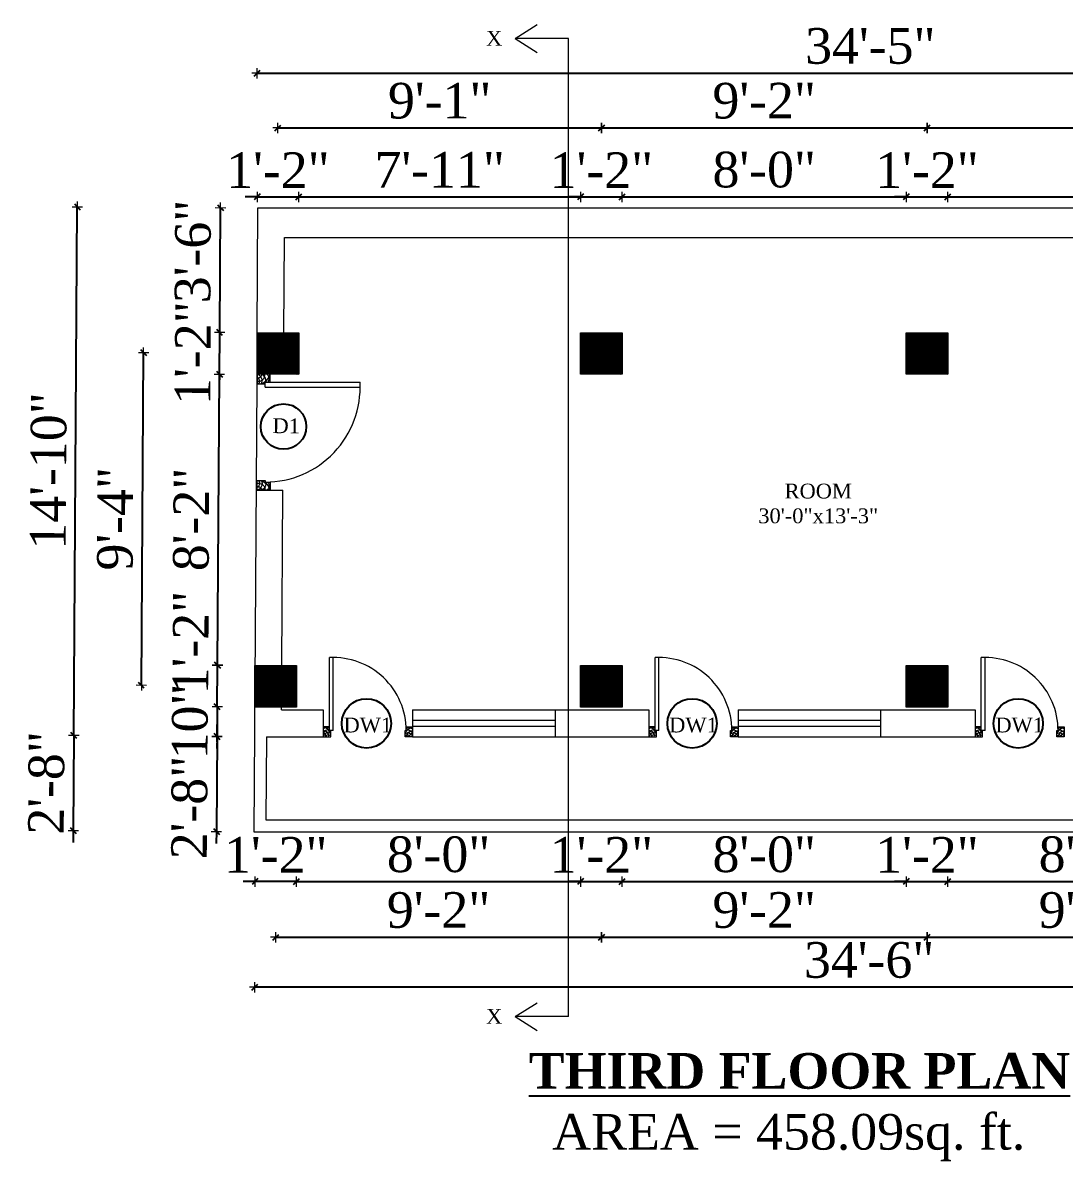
# Model space of a CAD drawing. Header units: inches. Extents: x 4069 to 291496, y -47643 to 12535.
# Drawn here: x 26283.9 to 26634.5, y 1336.8 to 1720 of the extents above; entities that cross this region are included whole.
import ezdxf

# ---------------------------------------------------------------- set-up
doc = ezdxf.new("R2010")
doc.units = ezdxf.units.IN
doc.header["$LTSCALE"] = 5
doc.header["$MEASUREMENT"] = 0
for name, color, linetype, lineweight in [('A-WALL', 7, 'Continuous', 9), ('Dimension', 7, 'Continuous', 18), ('DOOR', 62, 'Continuous', 0)]:
    doc.layers.add(name, color=color, linetype=linetype, lineweight=lineweight)
doc.layers.add('dim line', color=7, linetype='Continuous', lineweight=15, true_color=0xfab2b2)
doc.layers.add('TEXT', color=6, linetype='Continuous')
doc.layers.add('WALL', color=7, linetype='Continuous')
doc.styles.add('ordinary', font='times.ttf')
doc.dimstyles.new('Copy of 96', dxfattribs={"dimtxt": 7, "dimasz": 4, "dimexe": 0.5, "dimexo": 0.5, "dimgap": 3, "dimtad": 1, "dimdec": 1, "dimzin": 11, "dimdsep": 46, "dimlunit": 4, "dimtxsty": 'ordinary', "dimblk": 'OBLIQUE', "dimcen": 0.09, "dimse1": 1, "dimse2": 1, "dimclrt": 6, "dimazin": 0, "dimtfac": 1, "dimtdec": 1, "dimtix": 1, "dimtmove": 2, "dimatfit": 3, "dimldrblk": 'leader', "dimfxl": 0.5, "dimfxlon": 1, "dimtolj": 1, "dimtzin": 0, "dimarcsym": 0})
pattern_1 = [(45, (2049.63539, 0), (-0.08838834765, 0.08838834765), [])]

# ---------------------------------------------------------------- blocks, each defined once
blk = doc.blocks.new('A$C27B36B59')
at = {"layer": 'DOOR'}
for p, q in [((0, 4), (0, 0)), ((2.5, 4), (0, 4)), ((2.5, 2.5), (2.5, 4)), ((0, 0), (3, 0)), ((3, 2.5), (2.5, 2.5)), ((3, 0), (3, 2.5))]:
    blk.add_line(p, q, dxfattribs=at)
for centre, radius, start, end in [((-1.4, -0.54), 4.75, 22.1411, 72.838), ((1.34, 2.09), 1.64, 45.138, 144.8948), ((2.21, 0.3), 2.49, 83.3149, 152.658), ((0.13, 0.37), 2.05, 349.4875, 93.6805), ((1.96, -0.47), 2.01, 58.7447, 166.495), ((-0.06, 0.32), 1.13, 343.542, 86.947), ((2.08, -0.4), 1.17, 38.2816, 160.1519)]:
    blk.add_arc(centre, radius, start, end, dxfattribs=at)
blk = doc.blocks.new('D2')
at = {"layer": 'DOOR'}
for p, q in [((74473.95, 24047.59), (74473.95, 24018.09)), ((74473.95, 24047.59), (74475.45, 24047.59)), ((74475.45, 24047.59), (74475.45, 24018.13))]:
    blk.add_line(p, q, dxfattribs=at)
blk.add_arc((74473.95, 24047.59), 29.5, 180, 272.9146, dxfattribs=at)
at = {"layer": 'DOOR', "xscale": -1, "rotation": 180}
blk.add_blockref('A$C27B36B59', (74441.95, 24050.09), dxfattribs=at)
at = {"layer": 'DOOR', "rotation": 180}
blk.add_blockref('A$C27B36B59', (74477.95, 24050.09), dxfattribs=at)
blk = doc.blocks.new('oblique')
at = {"color": 0, "lineweight": -2}
blk.add_line((0.25, 0.25), (-0.25, -0.25), dxfattribs=at)
at = {"layer": 'dim line', "lineweight": 9}
for p, q in [((-0.4375, 0), (0.4375, 0)), ((0, 0.4375), (0, -0.4375))]:
    blk.add_line(p, q, dxfattribs=at)
blk = doc.blocks.new('*D407')
at = {"layer": 'A-WALL', "color": 0, "lineweight": -2, "ltscale": 50, "transparency": 16777216}
for p, q in [((26362.09, 1430.96), (26358.09, 1430.96)), ((26376.09, 1430.96), (26362.09, 1430.96)), ((26376.09, 1430.96), (26380.09, 1430.96))]:
    blk.add_line(p, q, dxfattribs=at)
at = {"layer": 'Defpoints', "color": 0, "ltscale": 50, "transparency": 16777216}
for p in [(26362.09, 1489.72, -58.17), (26376.09, 1489.72, -58.17), (26362.09, 1430.96)]:
    blk.add_point(p, dxfattribs=at)
at = {"layer": 'A-WALL', "color": 0, "lineweight": -2, "ltscale": 50, "transparency": 16777216, "xscale": 4, "yscale": 4, "zscale": 4}
blk.add_blockref('oblique', (26362.09, 1430.96), dxfattribs=at)
at = {"layer": 'A-WALL', "color": 0, "lineweight": -2, "ltscale": 50, "transparency": 16777216, "xscale": 4, "yscale": 4, "zscale": 4, "rotation": 180}
blk.add_blockref('oblique', (26376.09, 1430.96), dxfattribs=at)
at = {"layer": 'A-WALL', "color": 6, "ltscale": 50, "transparency": 16777216, "insert": (26369.09, 1439.96), "char_height": 12, "attachment_point": 5, "style": 'ordinary'}
blk.add_mtext('\\A1;1\'-2"', dxfattribs=at)
blk = doc.blocks.new('_OBLIQUE')
at = {"color": 0, "linetype": 'ByBlock'}
blk.add_line((-0.5, -0.5), (0.5, 0.5), dxfattribs=at)
blk = doc.blocks.new('leader')
at = {"layer": 'Dimension'}
for p, q in [((0, -4.328), (0, 4.328)), ((-4.424, 0), (4.424, 0))]:
    blk.add_line(p, q, dxfattribs=at)
blk = doc.blocks.new('*D408')
at = {"layer": 'A-WALL', "color": 0, "lineweight": -2, "ltscale": 5, "transparency": 16777216}
blk.add_line((26376.09, 1430.96), (26471.71, 1430.96), dxfattribs=at)
at = {"layer": 'Defpoints', "color": 0, "ltscale": 5, "transparency": 16777216}
for p in [(26376.09, 1489.72, -58.17), (26471.71, 1489.72, -58.17), (26471.71, 1430.96)]:
    blk.add_point(p, dxfattribs=at)
at = {"layer": 'A-WALL', "color": 0, "lineweight": -2, "ltscale": 5, "transparency": 16777216, "xscale": 4, "yscale": 4, "zscale": 4, "rotation": 180}
blk.add_blockref('oblique', (26376.09, 1430.96), dxfattribs=at)
at = {"layer": 'A-WALL', "color": 0, "lineweight": -2, "ltscale": 5, "transparency": 16777216, "xscale": 4, "yscale": 4, "zscale": 4}
blk.add_blockref('oblique', (26471.71, 1430.96), dxfattribs=at)
at = {"layer": 'A-WALL', "color": 6, "ltscale": 5, "transparency": 16777216, "insert": (26423.9, 1440.07), "char_height": 12, "attachment_point": 5, "style": 'ordinary'}
blk.add_mtext('\\A1;8\'-0"', dxfattribs=at)
blk = doc.blocks.new('*D409')
at = {"layer": 'A-WALL', "color": 0, "lineweight": -2, "ltscale": 5, "transparency": 16777216}
for p, q in [((26471.71, 1430.96), (26467.71, 1430.96)), ((26471.71, 1430.96), (26485.71, 1430.96)), ((26485.71, 1430.96), (26489.71, 1430.96))]:
    blk.add_line(p, q, dxfattribs=at)
at = {"layer": 'Defpoints', "color": 0, "ltscale": 5, "transparency": 16777216}
for p in [(26471.71, 1489.72, -58.17), (26485.71, 1489.72, -58.17), (26485.71, 1430.96)]:
    blk.add_point(p, dxfattribs=at)
at = {"layer": 'A-WALL', "color": 0, "lineweight": -2, "ltscale": 5, "transparency": 16777216, "xscale": 4, "yscale": 4, "zscale": 4}
blk.add_blockref('oblique', (26471.71, 1430.96), dxfattribs=at)
at = {"layer": 'A-WALL', "color": 0, "lineweight": -2, "ltscale": 5, "transparency": 16777216, "xscale": 4, "yscale": 4, "zscale": 4, "rotation": 180}
blk.add_blockref('oblique', (26485.71, 1430.96), dxfattribs=at)
at = {"layer": 'A-WALL', "color": 6, "ltscale": 5, "transparency": 16777216, "insert": (26478.71, 1439.96), "char_height": 12, "attachment_point": 5, "style": 'ordinary'}
blk.add_mtext('\\A1;1\'-2"', dxfattribs=at)
blk = doc.blocks.new('*D410')
at = {"layer": 'A-WALL', "color": 0, "lineweight": -2, "ltscale": 5, "transparency": 16777216}
blk.add_line((26485.71, 1430.96), (26581.33, 1430.96), dxfattribs=at)
at = {"layer": 'Defpoints', "color": 0, "ltscale": 5, "transparency": 16777216}
for p in [(26485.71, 1489.72, -58.17), (26581.33, 1489.72, -58.17), (26581.33, 1430.96)]:
    blk.add_point(p, dxfattribs=at)
at = {"layer": 'A-WALL', "color": 0, "lineweight": -2, "ltscale": 5, "transparency": 16777216, "xscale": 4, "yscale": 4, "zscale": 4, "rotation": 180}
blk.add_blockref('oblique', (26485.71, 1430.96), dxfattribs=at)
at = {"layer": 'A-WALL', "color": 0, "lineweight": -2, "ltscale": 5, "transparency": 16777216, "xscale": 4, "yscale": 4, "zscale": 4}
blk.add_blockref('oblique', (26581.33, 1430.96), dxfattribs=at)
at = {"layer": 'A-WALL', "color": 6, "ltscale": 5, "transparency": 16777216, "insert": (26533.52, 1440.07), "char_height": 12, "attachment_point": 5, "style": 'ordinary'}
blk.add_mtext('\\A1;8\'-0"', dxfattribs=at)
blk = doc.blocks.new('*D411')
at = {"layer": 'A-WALL', "color": 0, "lineweight": -2, "ltscale": 5, "transparency": 16777216}
for p, q in [((26581.33, 1430.96), (26577.33, 1430.96)), ((26581.33, 1430.96), (26595.33, 1430.96)), ((26595.33, 1430.96), (26599.33, 1430.96))]:
    blk.add_line(p, q, dxfattribs=at)
at = {"layer": 'Defpoints', "color": 0, "ltscale": 5, "transparency": 16777216}
for p in [(26581.33, 1489.72, -58.17), (26595.33, 1489.72, -58.17), (26595.33, 1430.96)]:
    blk.add_point(p, dxfattribs=at)
at = {"layer": 'A-WALL', "color": 0, "lineweight": -2, "ltscale": 5, "transparency": 16777216, "xscale": 4, "yscale": 4, "zscale": 4}
blk.add_blockref('oblique', (26581.33, 1430.96), dxfattribs=at)
at = {"layer": 'A-WALL', "color": 0, "lineweight": -2, "ltscale": 5, "transparency": 16777216, "xscale": 4, "yscale": 4, "zscale": 4, "rotation": 180}
blk.add_blockref('oblique', (26595.33, 1430.96), dxfattribs=at)
at = {"layer": 'A-WALL', "color": 6, "ltscale": 5, "transparency": 16777216, "insert": (26588.33, 1439.96), "char_height": 12, "attachment_point": 5, "style": 'ordinary'}
blk.add_mtext('\\A1;1\'-2"', dxfattribs=at)
blk = doc.blocks.new('*D412')
at = {"layer": 'A-WALL', "color": 0, "lineweight": -2, "ltscale": 5, "transparency": 16777216}
blk.add_line((26595.33, 1430.96), (26691.33, 1430.96), dxfattribs=at)
at = {"layer": 'Defpoints', "color": 0, "ltscale": 5, "transparency": 16777216}
for p in [(26595.33, 1489.72, -58.17), (26691.33, 1489.72), (26691.33, 1430.96)]:
    blk.add_point(p, dxfattribs=at)
at = {"layer": 'A-WALL', "color": 0, "lineweight": -2, "ltscale": 5, "transparency": 16777216, "xscale": 4, "yscale": 4, "zscale": 4, "rotation": 180}
blk.add_blockref('oblique', (26595.33, 1430.96), dxfattribs=at)
at = {"layer": 'A-WALL', "color": 0, "lineweight": -2, "ltscale": 5, "transparency": 16777216, "xscale": 4, "yscale": 4, "zscale": 4}
blk.add_blockref('oblique', (26691.33, 1430.96), dxfattribs=at)
at = {"layer": 'A-WALL', "color": 6, "ltscale": 5, "transparency": 16777216, "insert": (26643.33, 1440.07), "char_height": 12, "attachment_point": 5, "style": 'ordinary'}
blk.add_mtext('\\A1;8\'-0"', dxfattribs=at)
blk = doc.blocks.new('*D386')
at = {"layer": 'A-WALL', "color": 0, "lineweight": -2, "ltscale": 5, "transparency": 16777216}
blk.add_line((26369.09, 1412.21), (26478.71, 1412.21), dxfattribs=at)
at = {"layer": 'Defpoints', "color": 0, "ltscale": 5, "transparency": 16777216}
for p in [(26369.09, 1496.72, -58.17), (26478.71, 1496.72, -58.17), (26478.71, 1412.21)]:
    blk.add_point(p, dxfattribs=at)
at = {"layer": 'A-WALL', "color": 0, "lineweight": -2, "ltscale": 5, "transparency": 16777216, "xscale": 4, "yscale": 4, "zscale": 4, "rotation": 180}
blk.add_blockref('oblique', (26369.09, 1412.21), dxfattribs=at)
at = {"layer": 'A-WALL', "color": 0, "lineweight": -2, "ltscale": 5, "transparency": 16777216, "xscale": 4, "yscale": 4, "zscale": 4}
blk.add_blockref('oblique', (26478.71, 1412.21), dxfattribs=at)
at = {"layer": 'A-WALL', "color": 6, "ltscale": 5, "transparency": 16777216, "insert": (26423.9, 1421.33), "char_height": 12, "attachment_point": 5, "style": 'ordinary'}
blk.add_mtext('\\A1;9\'-2"', dxfattribs=at)
blk = doc.blocks.new('*D414')
at = {"layer": 'A-WALL', "color": 0, "lineweight": -2, "ltscale": 5, "transparency": 16777216}
blk.add_line((26478.71, 1412.21), (26588.33, 1412.21), dxfattribs=at)
at = {"layer": 'Defpoints', "color": 0, "ltscale": 5, "transparency": 16777216}
for p in [(26478.71, 1496.72, -58.17), (26588.33, 1496.72, -58.17), (26588.33, 1412.21)]:
    blk.add_point(p, dxfattribs=at)
at = {"layer": 'A-WALL', "color": 0, "lineweight": -2, "ltscale": 5, "transparency": 16777216, "xscale": 4, "yscale": 4, "zscale": 4, "rotation": 180}
blk.add_blockref('oblique', (26478.71, 1412.21), dxfattribs=at)
at = {"layer": 'A-WALL', "color": 0, "lineweight": -2, "ltscale": 5, "transparency": 16777216, "xscale": 4, "yscale": 4, "zscale": 4}
blk.add_blockref('oblique', (26588.33, 1412.21), dxfattribs=at)
at = {"layer": 'A-WALL', "color": 6, "ltscale": 5, "transparency": 16777216, "insert": (26533.52, 1421.33), "char_height": 12, "attachment_point": 5, "style": 'ordinary'}
blk.add_mtext('\\A1;9\'-2"', dxfattribs=at)
blk = doc.blocks.new('*D415')
at = {"layer": 'A-WALL', "color": 0, "lineweight": -2, "ltscale": 5, "transparency": 16777216}
blk.add_line((26588.33, 1412.21), (26698.33, 1412.21), dxfattribs=at)
at = {"layer": 'Defpoints', "color": 0, "ltscale": 5, "transparency": 16777216}
for p in [(26588.33, 1496.72, -58.17), (26698.33, 1496.72, -58.17), (26698.33, 1412.21)]:
    blk.add_point(p, dxfattribs=at)
at = {"layer": 'A-WALL', "color": 0, "lineweight": -2, "ltscale": 5, "transparency": 16777216, "xscale": 4, "yscale": 4, "zscale": 4, "rotation": 180}
blk.add_blockref('oblique', (26588.33, 1412.21), dxfattribs=at)
at = {"layer": 'A-WALL', "color": 0, "lineweight": -2, "ltscale": 5, "transparency": 16777216, "xscale": 4, "yscale": 4, "zscale": 4}
blk.add_blockref('oblique', (26698.33, 1412.21), dxfattribs=at)
at = {"layer": 'A-WALL', "color": 6, "ltscale": 5, "transparency": 16777216, "insert": (26643.33, 1421.33), "char_height": 12, "attachment_point": 5, "style": 'ordinary'}
blk.add_mtext('\\A1;9\'-2"', dxfattribs=at)
blk = doc.blocks.new('*D387')
at = {"layer": 'A-WALL', "color": 0, "lineweight": -2, "ltscale": 5, "transparency": 16777216}
blk.add_line((26775.67, 1395.4), (26362, 1395.4), dxfattribs=at)
at = {"layer": 'Defpoints', "color": 0, "ltscale": 5, "transparency": 16777216}
for p in [(26775.67, 1600.06, -58), (26362, 1489.72, -58.17), (26362, 1395.4)]:
    blk.add_point(p, dxfattribs=at)
at = {"layer": 'A-WALL', "color": 0, "lineweight": -2, "ltscale": 5, "transparency": 16777216, "xscale": 4, "yscale": 4, "zscale": 4, "rotation": 180}
blk.add_blockref('oblique', (26362, 1395.4), dxfattribs=at)
at = {"layer": 'A-WALL', "color": 0, "lineweight": -2, "ltscale": 5, "transparency": 16777216, "xscale": 4, "yscale": 4, "zscale": 4}
blk.add_blockref('oblique', (26775.67, 1395.4), dxfattribs=at)
at = {"layer": 'A-WALL', "color": 6, "ltscale": 5, "transparency": 16777216, "insert": (26568.84, 1404.51), "char_height": 12, "attachment_point": 5, "style": 'ordinary'}
blk.add_mtext('\\A1;34\'-6"', dxfattribs=at)
blk = doc.blocks.new('*D416')
at = {"layer": 'A-WALL', "color": 0, "lineweight": -2, "ltscale": 50, "transparency": 16777216}
for p, q in [((26362.82, 1661.43), (26358.82, 1661.43)), ((26362.82, 1661.43), (26376.82, 1661.43)), ((26376.82, 1661.43), (26380.82, 1661.43))]:
    blk.add_line(p, q, dxfattribs=at)
at = {"layer": 'Defpoints', "color": 0, "ltscale": 50, "transparency": 16777216}
for p in [(26376.82, 1661.43), (26362.82, 1615.72, -58.17), (26376.82, 1615.72, -58.17)]:
    blk.add_point(p, dxfattribs=at)
at = {"layer": 'A-WALL', "color": 0, "lineweight": -2, "ltscale": 50, "transparency": 16777216, "xscale": 4, "yscale": 4, "zscale": 4}
blk.add_blockref('oblique', (26362.82, 1661.43), dxfattribs=at)
at = {"layer": 'A-WALL', "color": 0, "lineweight": -2, "ltscale": 50, "transparency": 16777216, "xscale": 4, "yscale": 4, "zscale": 4, "rotation": 180}
blk.add_blockref('oblique', (26376.82, 1661.43), dxfattribs=at)
at = {"layer": 'A-WALL', "color": 6, "ltscale": 50, "transparency": 16777216, "insert": (26369.82, 1670.43), "char_height": 12, "attachment_point": 5, "style": 'ordinary'}
blk.add_mtext('\\A1;1\'-2"', dxfattribs=at)
blk = doc.blocks.new('*D417')
at = {"layer": 'A-WALL', "color": 0, "lineweight": -2, "ltscale": 5, "transparency": 16777216}
blk.add_line((26376.82, 1661.43), (26471.71, 1661.43), dxfattribs=at)
at = {"layer": 'Defpoints', "color": 0, "ltscale": 5, "transparency": 16777216}
for p in [(26471.71, 1661.43), (26376.82, 1615.72, -58.17), (26471.71, 1615.72, -58.17)]:
    blk.add_point(p, dxfattribs=at)
at = {"layer": 'A-WALL', "color": 0, "lineweight": -2, "ltscale": 5, "transparency": 16777216, "xscale": 4, "yscale": 4, "zscale": 4, "rotation": 180}
blk.add_blockref('oblique', (26376.82, 1661.43), dxfattribs=at)
at = {"layer": 'A-WALL', "color": 0, "lineweight": -2, "ltscale": 5, "transparency": 16777216, "xscale": 4, "yscale": 4, "zscale": 4}
blk.add_blockref('oblique', (26471.71, 1661.43), dxfattribs=at)
at = {"layer": 'A-WALL', "color": 6, "ltscale": 5, "transparency": 16777216, "insert": (26424.27, 1670.55), "char_height": 12, "attachment_point": 5, "style": 'ordinary'}
blk.add_mtext('\\A1;7\'-11"', dxfattribs=at)
blk = doc.blocks.new('*D388')
at = {"layer": 'A-WALL', "color": 0, "lineweight": -2, "ltscale": 5, "transparency": 16777216}
for p, q in [((26471.71, 1661.43), (26467.71, 1661.43)), ((26471.71, 1661.43), (26485.71, 1661.43)), ((26485.71, 1661.43), (26489.71, 1661.43))]:
    blk.add_line(p, q, dxfattribs=at)
at = {"layer": 'Defpoints', "color": 0, "ltscale": 5, "transparency": 16777216}
for p in [(26485.71, 1661.43), (26471.71, 1615.72, -58.17), (26485.71, 1615.72, -58.17)]:
    blk.add_point(p, dxfattribs=at)
at = {"layer": 'A-WALL', "color": 0, "lineweight": -2, "ltscale": 5, "transparency": 16777216, "xscale": 4, "yscale": 4, "zscale": 4}
blk.add_blockref('oblique', (26471.71, 1661.43), dxfattribs=at)
at = {"layer": 'A-WALL', "color": 0, "lineweight": -2, "ltscale": 5, "transparency": 16777216, "xscale": 4, "yscale": 4, "zscale": 4, "rotation": 180}
blk.add_blockref('oblique', (26485.71, 1661.43), dxfattribs=at)
at = {"layer": 'A-WALL', "color": 6, "ltscale": 5, "transparency": 16777216, "insert": (26478.71, 1670.43), "char_height": 12, "attachment_point": 5, "style": 'ordinary'}
blk.add_mtext('\\A1;1\'-2"', dxfattribs=at)
blk = doc.blocks.new('*D418')
at = {"layer": 'A-WALL', "color": 0, "lineweight": -2, "ltscale": 5, "transparency": 16777216}
blk.add_line((26485.71, 1661.43), (26581.33, 1661.43), dxfattribs=at)
at = {"layer": 'Defpoints', "color": 0, "ltscale": 5, "transparency": 16777216}
for p in [(26581.33, 1661.43), (26485.71, 1615.72, -58.17), (26581.33, 1615.72, -58.17)]:
    blk.add_point(p, dxfattribs=at)
at = {"layer": 'A-WALL', "color": 0, "lineweight": -2, "ltscale": 5, "transparency": 16777216, "xscale": 4, "yscale": 4, "zscale": 4, "rotation": 180}
blk.add_blockref('oblique', (26485.71, 1661.43), dxfattribs=at)
at = {"layer": 'A-WALL', "color": 0, "lineweight": -2, "ltscale": 5, "transparency": 16777216, "xscale": 4, "yscale": 4, "zscale": 4}
blk.add_blockref('oblique', (26581.33, 1661.43), dxfattribs=at)
at = {"layer": 'A-WALL', "color": 6, "ltscale": 5, "transparency": 16777216, "insert": (26533.52, 1670.53), "char_height": 12, "attachment_point": 5, "style": 'ordinary'}
blk.add_mtext('\\A1;8\'-0"', dxfattribs=at)
blk = doc.blocks.new('*D419')
at = {"layer": 'A-WALL', "color": 0, "lineweight": -2, "ltscale": 5, "transparency": 16777216}
for p, q in [((26581.33, 1661.43), (26577.33, 1661.43)), ((26581.33, 1661.43), (26595.33, 1661.43)), ((26595.33, 1661.43), (26599.33, 1661.43))]:
    blk.add_line(p, q, dxfattribs=at)
at = {"layer": 'Defpoints', "color": 0, "ltscale": 5, "transparency": 16777216}
for p in [(26595.33, 1661.43), (26581.33, 1615.72, -58.17), (26595.33, 1615.72, -58.17)]:
    blk.add_point(p, dxfattribs=at)
at = {"layer": 'A-WALL', "color": 0, "lineweight": -2, "ltscale": 5, "transparency": 16777216, "xscale": 4, "yscale": 4, "zscale": 4}
blk.add_blockref('oblique', (26581.33, 1661.43), dxfattribs=at)
at = {"layer": 'A-WALL', "color": 0, "lineweight": -2, "ltscale": 5, "transparency": 16777216, "xscale": 4, "yscale": 4, "zscale": 4, "rotation": 180}
blk.add_blockref('oblique', (26595.33, 1661.43), dxfattribs=at)
at = {"layer": 'A-WALL', "color": 6, "ltscale": 5, "transparency": 16777216, "insert": (26588.33, 1670.43), "char_height": 12, "attachment_point": 5, "style": 'ordinary'}
blk.add_mtext('\\A1;1\'-2"', dxfattribs=at)
blk = doc.blocks.new('*D389')
at = {"layer": 'A-WALL', "color": 0, "lineweight": -2, "ltscale": 5, "transparency": 16777216}
blk.add_line((26595.33, 1661.43), (26733.79, 1661.43), dxfattribs=at)
at = {"layer": 'Defpoints', "color": 0, "ltscale": 5, "transparency": 16777216}
for p in [(26733.79, 1661.43), (26595.33, 1615.72, -58.17), (26733.79, 1615.72, -58.17)]:
    blk.add_point(p, dxfattribs=at)
at = {"layer": 'A-WALL', "color": 0, "lineweight": -2, "ltscale": 5, "transparency": 16777216, "xscale": 4, "yscale": 4, "zscale": 4, "rotation": 180}
blk.add_blockref('oblique', (26595.33, 1661.43), dxfattribs=at)
at = {"layer": 'A-WALL', "color": 0, "lineweight": -2, "ltscale": 5, "transparency": 16777216, "xscale": 4, "yscale": 4, "zscale": 4}
blk.add_blockref('oblique', (26733.79, 1661.43), dxfattribs=at)
at = {"layer": 'A-WALL', "color": 6, "ltscale": 5, "transparency": 16777216, "insert": (26664.56, 1670.53), "char_height": 12, "attachment_point": 5, "style": 'ordinary'}
blk.add_mtext('\\A1;11\'-6"', dxfattribs=at)
blk = doc.blocks.new('*D390')
at = {"layer": 'A-WALL', "color": 0, "lineweight": -2, "ltscale": 5, "transparency": 16777216}
blk.add_line((26369.82, 1684.62), (26478.71, 1684.62), dxfattribs=at)
at = {"layer": 'Defpoints', "color": 0, "ltscale": 5, "transparency": 16777216}
for p in [(26478.71, 1684.62), (26369.82, 1608.72, -58.17), (26478.71, 1608.72, -58.17)]:
    blk.add_point(p, dxfattribs=at)
at = {"layer": 'A-WALL', "color": 0, "lineweight": -2, "ltscale": 5, "transparency": 16777216, "xscale": 4, "yscale": 4, "zscale": 4, "rotation": 180}
blk.add_blockref('oblique', (26369.82, 1684.62), dxfattribs=at)
at = {"layer": 'A-WALL', "color": 0, "lineweight": -2, "ltscale": 5, "transparency": 16777216, "xscale": 4, "yscale": 4, "zscale": 4}
blk.add_blockref('oblique', (26478.71, 1684.62), dxfattribs=at)
at = {"layer": 'A-WALL', "color": 6, "ltscale": 5, "transparency": 16777216, "insert": (26424.27, 1693.74), "char_height": 12, "attachment_point": 5, "style": 'ordinary'}
blk.add_mtext('\\A1;9\'-1"', dxfattribs=at)
blk = doc.blocks.new('*D421')
at = {"layer": 'A-WALL', "color": 0, "lineweight": -2, "ltscale": 5, "transparency": 16777216}
blk.add_line((26478.71, 1684.62), (26588.33, 1684.62), dxfattribs=at)
at = {"layer": 'Defpoints', "color": 0, "ltscale": 5, "transparency": 16777216}
for p in [(26588.33, 1684.62), (26478.71, 1608.72, -58.17), (26588.33, 1608.72, -58.17)]:
    blk.add_point(p, dxfattribs=at)
at = {"layer": 'A-WALL', "color": 0, "lineweight": -2, "ltscale": 5, "transparency": 16777216, "xscale": 4, "yscale": 4, "zscale": 4, "rotation": 180}
blk.add_blockref('oblique', (26478.71, 1684.62), dxfattribs=at)
at = {"layer": 'A-WALL', "color": 0, "lineweight": -2, "ltscale": 5, "transparency": 16777216, "xscale": 4, "yscale": 4, "zscale": 4}
blk.add_blockref('oblique', (26588.33, 1684.62), dxfattribs=at)
at = {"layer": 'A-WALL', "color": 6, "ltscale": 5, "transparency": 16777216, "insert": (26533.52, 1693.74), "char_height": 12, "attachment_point": 5, "style": 'ordinary'}
blk.add_mtext('\\A1;9\'-2"', dxfattribs=at)
blk = doc.blocks.new('*D422')
at = {"layer": 'A-WALL', "color": 0, "lineweight": -2, "ltscale": 5, "transparency": 16777216}
blk.add_line((26588.33, 1684.62), (26740.79, 1684.62), dxfattribs=at)
at = {"layer": 'Defpoints', "color": 0, "ltscale": 5, "transparency": 16777216}
for p in [(26740.79, 1684.62), (26588.33, 1608.72, -58.17), (26740.79, 1608.72, -58.17)]:
    blk.add_point(p, dxfattribs=at)
at = {"layer": 'A-WALL', "color": 0, "lineweight": -2, "ltscale": 5, "transparency": 16777216, "xscale": 4, "yscale": 4, "zscale": 4, "rotation": 180}
blk.add_blockref('oblique', (26588.33, 1684.62), dxfattribs=at)
at = {"layer": 'A-WALL', "color": 0, "lineweight": -2, "ltscale": 5, "transparency": 16777216, "xscale": 4, "yscale": 4, "zscale": 4}
blk.add_blockref('oblique', (26740.79, 1684.62), dxfattribs=at)
at = {"layer": 'A-WALL', "color": 6, "ltscale": 5, "transparency": 16777216, "insert": (26664.56, 1693.73), "char_height": 12, "attachment_point": 5, "style": 'ordinary'}
blk.add_mtext('\\A1;12\'-8"', dxfattribs=at)
blk = doc.blocks.new('*D391')
at = {"layer": 'A-WALL', "color": 0, "lineweight": -2, "ltscale": 5, "transparency": 16777216}
blk.add_line((26362.82, 1703.06), (26775.67, 1703.06), dxfattribs=at)
at = {"layer": 'Defpoints', "color": 0, "ltscale": 5, "transparency": 16777216}
for p in [(26775.67, 1703.06), (26362.82, 1615.72, -58.17), (26775.67, 1600.06, -58)]:
    blk.add_point(p, dxfattribs=at)
at = {"layer": 'A-WALL', "color": 0, "lineweight": -2, "ltscale": 5, "transparency": 16777216, "xscale": 4, "yscale": 4, "zscale": 4, "rotation": 180}
blk.add_blockref('oblique', (26362.82, 1703.06), dxfattribs=at)
at = {"layer": 'A-WALL', "color": 0, "lineweight": -2, "ltscale": 5, "transparency": 16777216, "xscale": 4, "yscale": 4, "zscale": 4}
blk.add_blockref('oblique', (26775.67, 1703.06), dxfattribs=at)
at = {"layer": 'A-WALL', "color": 6, "ltscale": 5, "transparency": 16777216, "insert": (26569.25, 1712.16), "char_height": 12, "attachment_point": 5, "style": 'ordinary'}
blk.add_mtext('\\A1;34\'-5"', dxfattribs=at)
blk = doc.blocks.new('*D392')
at = {"layer": 'A-WALL', "color": 0, "lineweight": -2, "ltscale": 50, "transparency": 16777216}
blk.add_line((26349.38, 1489.8), (26349.47, 1503.8), dxfattribs=at)
at = {"layer": 'Defpoints', "color": 0, "ltscale": 50, "transparency": 16777216}
for p in [(26349.47, 1503.8), (26362.09, 1503.72, -58.17), (26362, 1489.72, -58.17)]:
    blk.add_point(p, dxfattribs=at)
at = {"layer": 'A-WALL', "color": 0, "lineweight": -2, "ltscale": 50, "transparency": 16777216, "xscale": 4, "yscale": 4, "zscale": 4}
for p, rotation in [((26349.47, 1503.8), 89.6259071472328), ((26349.38, 1489.8), 269.6259071472328)]:
    blk.add_blockref('oblique', p, dxfattribs=dict(at, rotation=rotation))
at = {"layer": 'A-WALL', "color": 6, "ltscale": 50, "transparency": 16777216, "insert": (26340.42, 1511.41), "char_height": 12, "attachment_point": 5, "rotation": 89.6259, "style": 'ordinary'}
blk.add_mtext('\\A1;1\'-2"', dxfattribs=at)
blk = doc.blocks.new('*D393')
at = {"layer": 'A-WALL', "color": 0, "lineweight": -2, "ltscale": 5, "transparency": 16777216}
blk.add_line((26349.47, 1503.8), (26350.11, 1601.8), dxfattribs=at)
at = {"layer": 'Defpoints', "color": 0, "ltscale": 5, "transparency": 16777216}
for p in [(26350.11, 1601.8), (26362.82, 1601.72, -58.17), (26362.09, 1503.72, -58.17)]:
    blk.add_point(p, dxfattribs=at)
at = {"layer": 'A-WALL', "color": 0, "lineweight": -2, "ltscale": 5, "transparency": 16777216, "xscale": 4, "yscale": 4, "zscale": 4}
for p, rotation in [((26350.11, 1601.8), 89.62590714723383), ((26349.47, 1503.8), 269.6259071472338)]:
    blk.add_blockref('oblique', p, dxfattribs=dict(at, rotation=rotation))
at = {"layer": 'A-WALL', "color": 6, "ltscale": 5, "transparency": 16777216, "insert": (26340.68, 1552.86), "char_height": 12, "attachment_point": 5, "rotation": 89.6259, "style": 'ordinary'}
blk.add_mtext('\\A1;8\'-2"', dxfattribs=at)
blk = doc.blocks.new('*D423')
at = {"layer": 'A-WALL', "color": 0, "lineweight": -2, "ltscale": 5, "transparency": 16777216}
for p, q in [((26350.2, 1615.8), (26350.22, 1619.8)), ((26350.11, 1601.8), (26350.2, 1615.8)), ((26350.11, 1601.8), (26350.08, 1597.8))]:
    blk.add_line(p, q, dxfattribs=at)
at = {"layer": 'Defpoints', "color": 0, "ltscale": 5, "transparency": 16777216}
for p in [(26350.2, 1615.8), (26362.82, 1615.72, -58.17), (26362.82, 1601.72, -58.17)]:
    blk.add_point(p, dxfattribs=at)
at = {"layer": 'A-WALL', "color": 0, "lineweight": -2, "ltscale": 5, "transparency": 16777216, "xscale": 4, "yscale": 4, "zscale": 4}
for p, rotation in [((26350.2, 1615.8), 269.6259071472338), ((26350.11, 1601.8), 89.62590714723383)]:
    blk.add_blockref('oblique', p, dxfattribs=dict(at, rotation=rotation))
at = {"layer": 'A-WALL', "color": 6, "ltscale": 5, "transparency": 16777216, "insert": (26341.15, 1608.86), "char_height": 12, "attachment_point": 5, "rotation": 89.6259, "style": 'ordinary'}
blk.add_mtext('\\A1;1\'-2"', dxfattribs=at)
blk = doc.blocks.new('*D394')
at = {"layer": 'A-WALL', "color": 0, "lineweight": -2, "ltscale": 5, "transparency": 16777216}
blk.add_line((26323.84, 1497.02), (26324.57, 1609.02), dxfattribs=at)
at = {"layer": 'Defpoints', "color": 0, "ltscale": 5, "transparency": 16777216}
for p in [(26324.57, 1609.02), (26369.82, 1608.72, -58.17), (26369.09, 1496.72, -58.17)]:
    blk.add_point(p, dxfattribs=at)
at = {"layer": 'A-WALL', "color": 0, "lineweight": -2, "ltscale": 5, "transparency": 16777216, "xscale": 4, "yscale": 4, "zscale": 4}
for p, rotation in [((26324.57, 1609.02), 89.62590714723383), ((26323.84, 1497.02), 269.6259071472338)]:
    blk.add_blockref('oblique', p, dxfattribs=dict(at, rotation=rotation))
at = {"layer": 'A-WALL', "color": 6, "ltscale": 5, "transparency": 16777216, "insert": (26315.08, 1553.08), "char_height": 12, "attachment_point": 5, "rotation": 89.6259, "style": 'ordinary'}
blk.add_mtext('\\A1;9\'-4"', dxfattribs=at)
blk = doc.blocks.new('*D395')
at = {"layer": 'A-WALL', "color": 0, "lineweight": -2, "ltscale": 5, "transparency": 16777216}
blk.add_line((26301.11, 1480.12), (26302.27, 1658.12), dxfattribs=at)
at = {"layer": 'Defpoints', "color": 0, "ltscale": 5, "transparency": 16777216}
for p in [(26302.27, 1658.12), (26363.1, 1657.72, -58.17), (26361.94, 1479.72, -58.17)]:
    blk.add_point(p, dxfattribs=at)
at = {"layer": 'A-WALL', "color": 0, "lineweight": -2, "ltscale": 5, "transparency": 16777216, "xscale": 4, "yscale": 4, "zscale": 4}
for p, rotation in [((26302.27, 1658.12), 89.62590714723383), ((26301.11, 1480.12), 269.6259071472338)]:
    blk.add_blockref('oblique', p, dxfattribs=dict(at, rotation=rotation))
at = {"layer": 'A-WALL', "color": 6, "ltscale": 5, "transparency": 16777216, "insert": (26292.59, 1569.18), "char_height": 12, "attachment_point": 5, "rotation": 89.6259, "style": 'ordinary'}
blk.add_mtext('\\A1;14\'-10"', dxfattribs=at)
blk = doc.blocks.new('*D426')
at = {"layer": 'A-WALL', "color": 0, "lineweight": -2, "ltscale": 5, "transparency": 16777216}
blk.add_line((26350.2, 1615.8), (26350.47, 1657.8), dxfattribs=at)
at = {"layer": 'Defpoints', "color": 0, "ltscale": 5, "transparency": 16777216}
for p in [(26350.47, 1657.8), (26363.1, 1657.72), (26362.82, 1615.72, -58.17)]:
    blk.add_point(p, dxfattribs=at)
at = {"layer": 'A-WALL', "color": 0, "lineweight": -2, "ltscale": 5, "transparency": 16777216, "xscale": 4, "yscale": 4, "zscale": 4}
for p, rotation in [((26350.47, 1657.8), 89.62590714723383), ((26350.2, 1615.8), 269.6259071472338)]:
    blk.add_blockref('oblique', p, dxfattribs=dict(at, rotation=rotation))
at = {"layer": 'A-WALL', "color": 6, "ltscale": 5, "transparency": 16777216, "insert": (26341.23, 1643.06), "char_height": 12, "attachment_point": 5, "rotation": 89.6259, "style": 'ordinary'}
blk.add_mtext('\\A1;3\'-6"', dxfattribs=at)
blk = doc.blocks.new('*D403')
at = {"layer": 'A-WALL', "color": 0, "lineweight": -2, "ltscale": 5, "transparency": 16777216}
for p, q in [((26349.38, 1489.8), (26349.4, 1493.8)), ((26349.38, 1489.8), (26349.31, 1479.8)), ((26349.31, 1479.8), (26349.28, 1475.8))]:
    blk.add_line(p, q, dxfattribs=at)
at = {"layer": 'Defpoints', "color": 0, "ltscale": 5, "transparency": 16777216}
for p in [(26362, 1489.72, -58.17), (26349.31, 1479.8), (26361.94, 1479.72, -58.17)]:
    blk.add_point(p, dxfattribs=at)
at = {"layer": 'A-WALL', "color": 0, "lineweight": -2, "ltscale": 5, "transparency": 16777216, "xscale": 4, "yscale": 4, "zscale": 4}
for p, rotation in [((26349.38, 1489.8), 269.6259071472338), ((26349.31, 1479.8), 89.62590714723383)]:
    blk.add_blockref('oblique', p, dxfattribs=dict(at, rotation=rotation))
at = {"layer": 'A-WALL', "color": 6, "ltscale": 5, "transparency": 16777216, "insert": (26340.24, 1484.86), "char_height": 12, "attachment_point": 5, "rotation": 89.6259, "style": 'ordinary'}
blk.add_mtext('\\A1;10"', dxfattribs=at)
blk = doc.blocks.new('*D427')
at = {"layer": 'A-WALL', "color": 0, "lineweight": -2, "ltscale": 5, "transparency": 16777216}
for p, q in [((26349.31, 1479.8), (26349.34, 1483.8)), ((26349.31, 1479.8), (26349.1, 1447.8)), ((26349.1, 1447.8), (26349.07, 1443.8))]:
    blk.add_line(p, q, dxfattribs=at)
at = {"layer": 'Defpoints', "color": 0, "ltscale": 5, "transparency": 16777216}
for p in [(26361.94, 1479.72, -58.17), (26349.1, 1447.8), (26361.73, 1447.72)]:
    blk.add_point(p, dxfattribs=at)
at = {"layer": 'A-WALL', "color": 0, "lineweight": -2, "ltscale": 5, "transparency": 16777216, "xscale": 4, "yscale": 4, "zscale": 4}
for p, rotation in [((26349.31, 1479.8), 269.6259071472338), ((26349.1, 1447.8), 89.62590714723383)]:
    blk.add_blockref('oblique', p, dxfattribs=dict(at, rotation=rotation))
at = {"layer": 'A-WALL', "color": 6, "ltscale": 5, "transparency": 16777216, "insert": (26340.06, 1455.88), "char_height": 12, "attachment_point": 5, "rotation": 89.6259, "style": 'ordinary'}
blk.add_mtext('\\A1;2\'-8"', dxfattribs=at)
blk = doc.blocks.new('*D405')
at = {"layer": 'A-WALL', "color": 0, "lineweight": -2, "ltscale": 5, "transparency": 16777216}
for p, q in [((26301.11, 1480.12), (26301.14, 1484.12)), ((26301.11, 1480.12), (26300.9, 1448.12)), ((26300.9, 1448.12), (26300.88, 1444.12))]:
    blk.add_line(p, q, dxfattribs=at)
at = {"layer": 'Defpoints', "color": 0, "ltscale": 5, "transparency": 16777216}
for p in [(26361.94, 1479.72, -58.17), (26300.9, 1448.12), (26361.73, 1447.72, -58.17)]:
    blk.add_point(p, dxfattribs=at)
at = {"layer": 'A-WALL', "color": 0, "lineweight": -2, "ltscale": 5, "transparency": 16777216, "xscale": 4, "yscale": 4, "zscale": 4}
for p, rotation in [((26301.11, 1480.12), 269.6259071472338), ((26300.9, 1448.12), 89.62590714723383)]:
    blk.add_blockref('oblique', p, dxfattribs=dict(at, rotation=rotation))
at = {"layer": 'A-WALL', "color": 6, "ltscale": 5, "transparency": 16777216, "insert": (26291.9, 1464.18), "char_height": 12, "attachment_point": 5, "rotation": 89.6259, "style": 'ordinary'}
blk.add_mtext('\\A1;2\'-8"', dxfattribs=at)

msp = doc.modelspace()

# ---------------------------------------------------------------- hatches: boundary and pattern name
at = {"layer": 'A-WALL', "ltscale": 5}
h = msp.add_hatch(dxfattribs=at)
h.set_pattern_fill('ANSI31', color=256)
h.set_pattern_definition(pattern_1)
h.paths.add_polyline_path([(26376.82357, 1615.72114), (26362.82357, 1615.72114), (26362.82357, 1601.72114), (26367.1569, 1601.72114), (26376.82357, 1601.72114)])
h = msp.add_hatch(dxfattribs=at)
h.set_pattern_fill('ANSI31', color=256)
h.set_pattern_definition(pattern_1)
h.paths.add_polyline_path([(26485.71341, 1615.72114), (26471.71341, 1615.72114), (26471.71341, 1601.72114), (26485.71341, 1601.72114)])
h = msp.add_hatch(dxfattribs=at)
h.set_pattern_fill('ANSI31', color=256)
h.set_pattern_definition(pattern_1)
h.paths.add_polyline_path([(26595.33452, 1615.72114), (26581.33452, 1615.72114), (26581.33452, 1601.72114), (26595.33452, 1601.72114)])
h = msp.add_hatch(dxfattribs=at)
h.set_pattern_fill('ANSI31', color=256)
h.set_pattern_definition(pattern_1)
h.paths.add_polyline_path([(26376.09229, 1503.72114), (26362.09229, 1503.72114), (26362.09229, 1489.72114), (26376.09229, 1489.72114)])
h = msp.add_hatch(dxfattribs=at)
h.set_pattern_fill('ANSI31', color=256)
h.set_pattern_definition(pattern_1)
h.paths.add_polyline_path([(26485.71341, 1503.72114), (26471.71341, 1503.72114), (26471.71341, 1489.72114), (26485.71341, 1489.72114)])
h = msp.add_hatch(dxfattribs=at)
h.set_pattern_fill('ANSI31', color=256)
h.set_pattern_definition(pattern_1)
h.paths.add_polyline_path([(26595.33452, 1503.72114), (26581.33452, 1503.72114), (26581.33452, 1489.72114), (26595.33452, 1489.72114)])

# ---------------------------------------------------------------- linework, layer by layer
for p, q in [((26449.65817, 1714.72114), (26457.08732, 1719.40035)), ((26467.65817, 1714.72114), (26449.65817, 1714.72114)), ((26449.65817, 1714.72114), (26457.08732, 1710.04193)), ((26467.65817, 1385.51726), (26467.65817, 1714.72114)), ((26362.82357, 1615.72114), (26363.0978, 1657.72114)), ((26363.0978, 1657.72114), (26673.00871, 1657.72114)), ((26371.82338, 1615.66238), (26372.0327, 1647.72114)), ((26372.0327, 1647.72114), (26672.43471, 1647.72114)), ((26362.82357, 1615.72114), (26361.72666, 1447.72114)), ((26362.47752, 1562.72127), (26371.47771, 1562.72127)), ((26371.09249, 1503.72114), (26371.47771, 1562.72127)), ((26370.99455, 1488.72114), (26371.00108, 1489.72114)), ((26370.99455, 1488.72114), (26385.09229, 1488.72114)), ((26385.09229, 1488.72114), (26385.09229, 1479.72114)), ((26415.09229, 1488.72114), (26494.71341, 1488.72114)), ((26415.09229, 1488.72114), (26415.09229, 1479.72114)), ((26463.09229, 1488.72114), (26463.09229, 1479.72114)), ((26463.09229, 1488.72114), (26463.09229, 1479.72114)), ((26494.71341, 1488.72114), (26494.71341, 1479.72114)), ((26524.71341, 1488.72114), (26604.52396, 1488.72114)), ((26524.71341, 1488.72114), (26524.71341, 1479.72114)), ((26572.71341, 1488.72114), (26572.71341, 1479.72114)), ((26604.52396, 1488.72114), (26604.52396, 1479.72114)), ((26463.09229, 1485.22114), (26415.09229, 1485.22114)), ((26463.09229, 1483.22114), (26415.09229, 1483.22114)), ((26572.71341, 1485.22114), (26524.71341, 1485.22114)), ((26572.71341, 1483.22114), (26524.71341, 1483.22114)), ((26365.93568, 1479.72114), (26365.75286, 1451.72114)), ((26365.93568, 1479.72114), (26385.09229, 1479.72114)), ((26415.09229, 1479.72114), (26494.71341, 1479.72114)), ((26524.71341, 1479.72114), (26604.52396, 1479.72114)), ((26365.75286, 1451.72114), (26676.36738, 1451.72114)), ((26361.72666, 1447.72114), (26678.56113, 1447.72114)), ((26449.65817, 1385.51726), (26457.08732, 1390.19646)), ((26467.65817, 1385.51726), (26449.65817, 1385.51726)), ((26449.65817, 1385.51726), (26457.08732, 1380.83805))]:
    msp.add_line(p, q, dxfattribs=at)
at = {"layer": 'A-WALL', "ltscale": 5, "elevation": -58.16904}
for points in [[(26362.82357, 1615.72114), (26376.82357, 1615.72114), (26376.82357, 1601.72114), (26362.82357, 1601.72114)], [(26471.71341, 1615.72114), (26485.71341, 1615.72114), (26485.71341, 1601.72114), (26471.71341, 1601.72114)], [(26581.33452, 1615.72114), (26595.33452, 1615.72114), (26595.33452, 1601.72114), (26581.33452, 1601.72114)], [(26362.09229, 1503.72114), (26376.09229, 1503.72114), (26376.09229, 1489.72114), (26362.09229, 1489.72114)], [(26471.71341, 1503.72114), (26485.71341, 1503.72114), (26485.71341, 1489.72114), (26471.71341, 1489.72114)], [(26581.33452, 1503.72114), (26595.33452, 1503.72114), (26595.33452, 1489.72114), (26581.33452, 1489.72114)]]:
    msp.add_lwpolyline(points, close=True, dxfattribs=at)
at = {"layer": 'TEXT'}
for centre, radius in [((26371.70733, 1584.11797, -58.16904), 7.64038), ((26399.61853, 1484.22114, -58.16904), 8.29786), ((26509.23964, 1484.22114, -58.16904), 8.29786), ((26619.0502, 1484.22114, -58.16904), 8.29786)]:
    msp.add_circle(centre, radius, dxfattribs=at)

# ---------------------------------------------------------------- block references
at = {"layer": 'WALL', "color": 2, "linetype": 'ByBlock'}
for p, xscale, yscale, zscale, rotation in [((52417.08548, -79082.72602, -58.16904), 1.083333333326322, 1.083333333326322, 1.083333333326322, 89.99999999998198), ((88447.56905, 21520.6594, -58.16904), 0.8332999999984168, 0.8333000000000084, 0.8333, 180), ((88557.19016, 21520.6594, -58.16904), 0.8332999999984168, 0.8333000000000084, 0.8333, 180), ((88667.00072, 21520.6594, -58.16904), 0.8332999999984168, 0.8333000000000084, 0.8333, 180)]:
    msp.add_blockref('D2', p, dxfattribs=dict(at, xscale=xscale, yscale=yscale, zscale=zscale, rotation=rotation))

# ---------------------------------------------------------------- texts
at = {"layer": 'TEXT', "style": 'ordinary'}
for p in [(26439.87647, 1712.30629, -58.16904), (26439.87647, 1383.1024, -58.16904)]:
    msp.add_text('X', height=5, dxfattribs=at).set_placement(p)
for s, rotation, p in [('D1', 359.5142373, (26367.98108, 1581.91672, -58.16904)), ('DW1', 0.0003881, (26391.90611, 1481.15703, -58.16904)), ('DW1', 0.0003881, (26501.52722, 1481.15703, -58.16904)), ('DW1', 0.0003881, (26611.33778, 1481.15703, -58.16904))]:
    msp.add_text(s, height=5, rotation=rotation, dxfattribs=at).set_placement(p)
at = {"layer": 'TEXT', "insert": (26551.70815, 1551.50119), "char_height": 5, "attachment_point": 8, "rotation": 359.9996119, "style": 'ordinary'}
msp.add_mtext_dynamic_manual_height_columns('ROOM\\P30\'-0"x13\'-3"', width=101.5687276, gutter_width=1720.71691, heights=[0], dxfattribs=at)
at = {"layer": 'TEXT', "char_height": 12, "width": 219.8150831, "attachment_point": 8, "rotation": 359.9996119, "style": 'ordinary'}
for s, insert in [('{\\fTimes New Roman|b1|i0|c0|p18;\\LTHIRD FLOOR PLAN}', (26545.36702, 1361.08287)), ('AREA = 458.09sq. ft.', (26541.78225, 1336.84211))]:
    msp.add_mtext(s, dxfattribs=dict(at, insert=insert))

# ---------------------------------------------------------------- dimensions: what is measured, and where the dimension line sits
at = {"layer": 'A-WALL', "ltscale": 5}
for base, p1, p2, picture, middle in [((26775.67156, 1703.05625), (26362.82357, 1615.72114, -58.16904), (26775.67156, 1600.06038, -58), '*D391', (26569.24757, 1712.16007)), ((26478.71341, 1684.62344), (26369.82357, 1608.72114, -58.16904), (26478.71341, 1608.72114, -58.16904), '*D390', (26424.26849, 1693.74457)), ((26588.33452, 1684.62344), (26478.71341, 1608.72114, -58.16904), (26588.33452, 1608.72114, -58.16904), '*D421', (26533.52396, 1693.74457)), ((26740.78815, 1684.62344), (26588.33452, 1608.72114, -58.16904), (26740.78815, 1608.72114, -58.16904), '*D422', (26664.56134, 1693.72727)), ((26471.71341, 1661.43026), (26376.82357, 1615.72114, -58.16904), (26471.71341, 1615.72114, -58.16904), '*D417', (26424.26849, 1670.55139)), ((26581.33452, 1661.43026), (26485.71341, 1615.72114, -58.16904), (26581.33452, 1615.72114, -58.16904), '*D418', (26533.52396, 1670.53408)), ((26733.78815, 1661.43026), (26595.33452, 1615.72114, -58.16904), (26733.78815, 1615.72114, -58.16904), '*D389', (26664.56134, 1670.53408)), ((26485.71341, 1661.43026), (26471.71341, 1615.72114, -58.16904), (26485.71341, 1615.72114, -58.16904), '*D388', (26478.71341, 1670.43026)), ((26595.33452, 1661.43026), (26581.33452, 1615.72114, -58.16904), (26595.33452, 1615.72114, -58.16904), '*D419', (26588.33452, 1670.43026)), ((26362.00088, 1395.4045), (26775.67156, 1600.06038, -58), (26362.00088, 1489.72114, -58.16904), '*D387', (26568.83622, 1404.50832)), ((26478.71341, 1412.21176), (26369.09229, 1496.72114, -58.16904), (26478.71341, 1496.72114, -58.16904), '*D386', (26423.90285, 1421.33288)), ((26588.33452, 1412.21176), (26478.71341, 1496.72114, -58.16904), (26588.33452, 1496.72114, -58.16904), '*D414', (26533.52396, 1421.33288)), ((26698.33452, 1412.21176), (26588.33452, 1496.72114, -58.16904), (26698.33452, 1496.72114, -58.16904), '*D415', (26643.33452, 1421.33288)), ((26471.71341, 1430.96455), (26376.09229, 1489.72114, -58.16904), (26471.71341, 1489.72114, -58.16904), '*D408', (26423.90285, 1440.06837)), ((26485.71341, 1430.96455), (26471.71341, 1489.72114, -58.16904), (26485.71341, 1489.72114, -58.16904), '*D409', (26478.71341, 1439.96455)), ((26581.33452, 1430.96455), (26485.71341, 1489.72114, -58.16904), (26581.33452, 1489.72114, -58.16904), '*D410', (26533.52396, 1440.06837)), ((26595.33452, 1430.96455), (26581.33452, 1489.72114, -58.16904), (26595.33452, 1489.72114, -58.16904), '*D411', (26588.33452, 1439.96455)), ((26691.33452, 1430.96455), (26595.33452, 1489.72114, -58.16904), (26691.33452, 1489.72114), '*D412', (26643.33452, 1440.06837))]:
    dim = msp.add_linear_dim(base=base, p1=p1, p2=p2, dimstyle='Copy of 96', override={"dimtxt": 12, "dimdec": 0, "dimblk": 'oblique', "dimtdec": 0, "dimarcsym": 1}, dxfattribs=at)
    dim.commit()
    dim.dimension.update_dxf_attribs({"geometry": picture, "text_midpoint": middle})
at = {"layer": 'A-WALL', "ltscale": 50}
for base, p1, p2, picture, middle in [((26376.82357, 1661.43026), (26362.82357, 1615.72114, -58.16904), (26376.82357, 1615.72114, -58.16904), '*D416', (26369.82357, 1670.43026)), ((26362.09229, 1430.96455), (26376.09229, 1489.72114, -58.16904), (26362.09229, 1489.72114, -58.16904), '*D407', (26369.09229, 1439.96455))]:
    dim = msp.add_linear_dim(base=base, p1=p1, p2=p2, dimstyle='Copy of 96', override={"dimtxt": 12, "dimdec": 0, "dimblk": 'oblique', "dimtdec": 0, "dimarcsym": 1}, dxfattribs=at)
    dim.commit()
    dim.dimension.update_dxf_attribs({"geometry": picture, "text_midpoint": middle})
at = {"layer": 'A-WALL', "ltscale": 5}
for base, p1, p2, picture, middle in [((26302.27333, 1658.11828), (26361.93559, 1479.72114, -58.16904), (26363.0978, 1657.72114, -58.16904), '*D395', (26292.5886, 1569.17772)), ((26350.19795, 1615.80358), (26362.82357, 1601.72114, -58.16904), (26362.82357, 1615.72114, -58.16904), '*D423', (26341.15244, 1608.86264)), ((26324.5685, 1609.01662), (26369.09229, 1496.72114, -58.16904), (26369.82357, 1608.72114, -58.16904), '*D394', (26315.08193, 1553.07618)), ((26350.10655, 1601.80418), (26362.09229, 1503.72114, -58.16904), (26362.82357, 1601.72114, -58.16904), '*D393', (26340.68298, 1552.86332)), ((26349.30998, 1479.80358), (26362.00088, 1489.72114, -58.16904), (26361.93559, 1479.72114, -58.16904), '*D403', (26340.23899, 1484.86302)), ((26300.90218, 1448.11828), (26361.93559, 1479.72114, -58.16904), (26361.72666, 1447.72114, -58.16904), '*D405', (26291.90303, 1464.17772))]:
    dim = msp.add_linear_dim(base=base, p1=p1, p2=p2, angle=269.6259071, dimstyle='Copy of 96', override={"dimtxt": 12, "dimdec": 0, "dimblk": 'oblique', "dimtdec": 0, "dimarcsym": 1}, dxfattribs=at)
    dim.commit()
    dim.dimension.update_dxf_attribs({"geometry": picture, "text_midpoint": middle})
for base, p1, p2, picture, middle in [((26350.47218, 1657.80358), (26362.82357, 1615.72114, -58.16904), (26363.0978, 1657.72114), '*D426', (26341.23144, 1643.05742)), ((26349.10104, 1447.80358), (26361.93559, 1479.72114, -58.16904), (26361.72666, 1447.72114), '*D427', (26340.05618, 1455.8842))]:
    dim = msp.add_linear_dim(base=base, p1=p1, p2=p2, angle=269.6259071, dimstyle='Copy of 96', override={"dimtxt": 12, "dimdec": 0, "dimblk": 'oblique', "dimtdec": 0, "dimarcsym": 1}, dxfattribs=at)
    dim.commit()
    dim.dimension.update_dxf_attribs({"geometry": picture, "text_midpoint": middle, "dimtype": 160})
at = {"layer": 'A-WALL', "ltscale": 50}
dim = msp.add_linear_dim(base=(26349.46668, 1503.80358), p1=(26362.00088, 1489.72114, -58.16904), p2=(26362.09229, 1503.72114, -58.16904), angle=89.6259071, dimstyle='Copy of 96', override={"dimtxt": 12, "dimdec": 0, "dimblk": 'oblique', "dimtdec": 0, "dimarcsym": 1}, dxfattribs=at)
dim.commit()
dim.dimension.update_dxf_attribs({"geometry": '*D392', "text_midpoint": (26340.42116, 1511.41487), "dimtype": 161})

doc.saveas('drawing.dxf')
